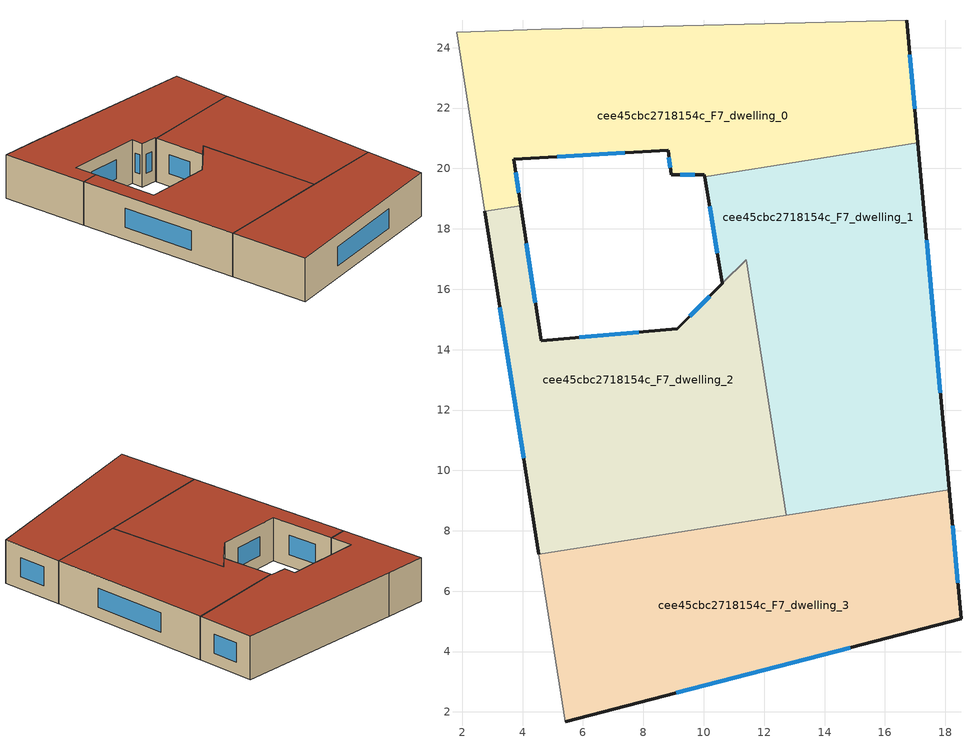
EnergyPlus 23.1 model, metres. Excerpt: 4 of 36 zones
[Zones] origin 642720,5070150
cee45cbc2718154c_F7_dwelling_0
 floor to cee45cbc2718154c_F6_dwelling_0 (EU_floor_Construction): 16.72,24.9 17.09,20.84 10.03,19.73 10.02,19.8 8.92,19.8 8.82,20.6 3.71,20.3 3.94,18.77 2.75,18.58 1.81,24.5 4.61,24.6 z21
 wall outside (EU_wall_Construction): 3.94,18.77 3.71,20.3 8.82,20.6 8.92,19.8 10.02,19.8 10.03,19.73 / 17.09,20.84 16.72,24.9 z21:24
 wall to cee45cbc2718154c_F7_dwelling_2 (EU_wall_Construction): 2.75,18.58 3.94,18.77 z21:24
 wall adiabatic (EU_wall_Construction): 16.72,24.9 4.61,24.6 1.81,24.5 2.75,18.58 z21:24
 wall to cee45cbc2718154c_F7_dwelling_1 (EU_wall_Construction): 10.03,19.73 17.09,20.84 z21:24
 window (EU_Window_Construction): 9.23,19.8 9.71,19.8 / 8.85,20.37 8.89,20.02 / 5.14,20.38 7.39,20.51 / 3.88,19.2 3.78,19.87 / 16.99,21.98 16.83,23.76 z21.84:23.16
 roof outside (EU_roof_Construction): 17.09,20.84 16.72,24.9 4.61,24.6 1.81,24.5 2.75,18.58 3.94,18.77 3.71,20.3 8.82,20.6 8.92,19.8 10.02,19.8 10.03,19.73 z24
cee45cbc2718154c_F7_dwelling_1
 floor to cee45cbc2718154c_F6_dwelling_1 (EU_floor_Construction): 17.09,20.84 18.13,9.36 12.73,8.51 11.4,16.97 10.61,16.19 10.03,19.73 z21
 wall outside (EU_wall_Construction): 10.03,19.73 10.62,16.19 / 18.13,9.36 17.09,20.84 z21:24
 wall to cee45cbc2718154c_F7_dwelling_2 (EU_wall_Construction): 10.62,16.19 11.4,16.97 12.73,8.51 z21:24
 wall to cee45cbc2718154c_F7_dwelling_3 (EU_wall_Construction): 12.73,8.51 18.13,9.36 z21:24
 window (EU_Window_Construction): 10.19,18.74 10.45,17.19 / 17.84,12.58 17.38,17.63 z21.84:23.16
 roof outside (EU_roof_Construction): 18.13,9.36 17.09,20.84 10.03,19.73 10.62,16.19 11.4,16.97 12.73,8.51 z24
cee45cbc2718154c_F7_dwelling_2
 floor to cee45cbc2718154c_F6_dwelling_2 (EU_floor_Construction): 11.4,16.97 12.73,8.51 4.54,7.22 2.75,18.58 3.94,18.77 4.61,14.29 9.11,14.69 10.62,16.19 z21
 wall outside (EU_wall_Construction): 2.75,18.58 4.54,7.22 / 10.62,16.19 9.11,14.69 4.61,14.29 3.94,18.77 z21:24
 wall to cee45cbc2718154c_F7_dwelling_3 (EU_wall_Construction): 4.54,7.22 12.73,8.51 z21:24
 window (EU_Window_Construction): 4.42,15.55 4.13,17.52 / 7.85,14.58 5.87,14.41 / 3.25,15.4 4.04,10.4 / 10.2,15.77 9.54,15.11 z21.84:23.16
 roof outside (EU_roof_Construction): 12.73,8.51 11.4,16.97 10.62,16.19 9.11,14.69 4.61,14.29 3.94,18.77 2.75,18.58 4.54,7.22 z24
cee45cbc2718154c_F7_dwelling_3
 floor to cee45cbc2718154c_F6_dwelling_3 (EU_floor_Construction): 18.13,9.36 18.52,5.08 5.41,1.68 4.54,7.22 z21
 wall outside (EU_wall_Construction): 5.41,1.68 18.52,5.08 18.13,9.36 z21:24
 wall adiabatic (EU_wall_Construction): 4.54,7.22 5.41,1.68 z21:24
 window (EU_Window_Construction): 18.41,6.28 18.24,8.16 / 9.08,2.64 14.85,4.13 z21.84:23.16
 roof outside (EU_roof_Construction): 18.52,5.08 18.13,9.36 4.54,7.22 5.41,1.68 z24
[Building]
EU S2 Campaign: North Axis=0; Terrain=City; Solar Distribution=FullExterior
[Site:Location]
Lyon-Bron: Latitude=45.75; Longitude=5; Time Zone=1; Elevation=198
[SizingPeriod:WeatherFileDays]
AnnualSizingPeriod: Begin Month=1; Begin Day of Month=1; End Month=12; End Day of Month=31; Day of Week for Start Day=Monday; Use Weather File Daylight Saving Period=No; Use Weather File Rain and Snow Indicators=No
[MATERIAL]
EU_InternalMass_Material: Roughness=MediumRough; Thickness=0.1; Conductivity=1; Density=1800; Specific Heat=900; Thermal Absorptance=0.9; Solar Absorptance=0.7; Visible Absorptance=0.7
[MATERIAL:NOMASS] Roughness=MediumRough; Thermal Absorptance=0.9; Solar Absorptance=0.7; Visible Absorptance=0.7
Name | Thermal Resistance
EU_wall_NoMass | 0.776494
EU_roof_NoMass | 0.486893
EU_floor_NoMass | 0.421597
[WINDOWMATERIAL:SIMPLEGLAZINGSYSTEM]
EU_Window_SimpleGlazing: UFactor=4.24961; Solar Heat Gain Coefficient=0.83; Visible Transmittance=0.83
[CONSTRUCTION]
EU_wall_Construction: EU_wall_NoMass
EU_roof_Construction: EU_roof_NoMass
EU_floor_Construction: EU_floor_NoMass
EU_Window_Construction: EU_Window_SimpleGlazing
EU_InternalMass_Construction: EU_InternalMass_Material
[ZONE] Type=1; Multiplier=1; Ceiling Height=autocalculate; Floor Area=autocalculate; Part of Total Floor Area=Yes
Name | Volume
cee45cbc2718154c_F7_dwelling_0 | 201.743
cee45cbc2718154c_F7_dwelling_1 | 210.674
cee45cbc2718154c_F7_dwelling_2 | 192.82
cee45cbc2718154c_F7_dwelling_3 | 201.731
[INTERNALMASS] Construction=EU_InternalMass_Construction
Name | Zone or ZoneList | Surface Area
cee45cbc2718154c_F7_dwelling_0_EU_InternalMass | cee45cbc2718154c_F7_dwelling_0 | 67.2484
cee45cbc2718154c_F7_dwelling_1_EU_InternalMass | cee45cbc2718154c_F7_dwelling_1 | 70.2243
cee45cbc2718154c_F7_dwelling_2_EU_InternalMass | cee45cbc2718154c_F7_dwelling_2 | 64.2803
cee45cbc2718154c_F7_dwelling_3_EU_InternalMass | cee45cbc2718154c_F7_dwelling_3 | 67.2437
[OTHEREQUIPMENT] Fuel Type=Electricity; Design Level Calculation Method=Watts/Area; Power per Zone Floor Area=1; Fraction Latent=0; Fraction Radiant=0; Fraction Lost=0; Carbon Dioxide Generation Rate=0; EndUse Subcategory=EU_Step8_InternalGains
Name | Zone or ZoneList or Space or SpaceList | Schedule
EU_Step8_InternalGain_cee45cbc2718154c_F7_dwelling_0_f000 | cee45cbc2718154c_F7_dwelling_0 | EU_Step8_GainSchedule_cee45cbc2718154c_F7_dwelling_0_f000
EU_Step8_InternalGain_cee45cbc2718154c_F7_dwelling_1_f000 | cee45cbc2718154c_F7_dwelling_1 | EU_Step8_GainSchedule_cee45cbc2718154c_F7_dwelling_1_f000
EU_Step8_InternalGain_cee45cbc2718154c_F7_dwelling_2_f000 | cee45cbc2718154c_F7_dwelling_2 | EU_Step8_GainSchedule_cee45cbc2718154c_F7_dwelling_2_f000
EU_Step8_InternalGain_cee45cbc2718154c_F7_dwelling_3_f000 | cee45cbc2718154c_F7_dwelling_3 | EU_Step8_GainSchedule_cee45cbc2718154c_F7_dwelling_3_f000
[ZONEVENTILATION:DESIGNFLOWRATE] Schedule=EU_AlwaysOn; Design Flow Rate Calculation Method=AirChanges/Hour; Air Changes per Hour=0.693814; Ventilation Type=Natural; Fan Pressure Rise=0; Fan Total Efficiency=1; Constant Term Coefficient=1; Temperature Term Coefficient=0; Velocity Term Coefficient=0; Velocity Squared Term Coefficient=0; Minimum Indoor Temperature=-100; Maximum Indoor Temperature=100; Delta Temperature=-100; Minimum Outdoor Temperature=-100; Maximum Outdoor Temperature=100; Maximum Wind Speed=40
Name | Zone or ZoneList or Space or SpaceList
EU_ConstantAir_cee45cbc2718154c_F7_dwelling_0 | cee45cbc2718154c_F7_dwelling_0
EU_ConstantAir_cee45cbc2718154c_F7_dwelling_1 | cee45cbc2718154c_F7_dwelling_1
EU_ConstantAir_cee45cbc2718154c_F7_dwelling_2 | cee45cbc2718154c_F7_dwelling_2
EU_ConstantAir_cee45cbc2718154c_F7_dwelling_3 | cee45cbc2718154c_F7_dwelling_3
[HVACTEMPLATE:THERMOSTAT] Constant Heating Setpoint=20; Constant Cooling Setpoint=50
EU_HeatOnly_cee45cbc2718154c_F0_dwelling_0; EU_HeatOnly_cee45cbc2718154c_F0_dwelling_1; EU_HeatOnly_cee45cbc2718154c_F0_dwelling_2; EU_HeatOnly_cee45cbc2718154c_F0_dwelling_3; EU_HeatOnly_cee45cbc2718154c_F0_dwelling_4; EU_HeatOnly_cee45cbc2718154c_F1_dwelling_0; EU_HeatOnly_cee45cbc2718154c_F1_dwelling_1; EU_HeatOnly_cee45cbc2718154c_F1_dwelling_2; EU_HeatOnly_cee45cbc2718154c_F1_dwelling_3; EU_HeatOnly_cee45cbc2718154c_F1_dwelling_4; EU_HeatOnly_cee45cbc2718154c_F2_dwelling_0; EU_HeatOnly_cee45cbc2718154c_F2_dwelling_1; EU_HeatOnly_cee45cbc2718154c_F2_dwelling_2; EU_HeatOnly_cee45cbc2718154c_F2_dwelling_3; EU_HeatOnly_cee45cbc2718154c_F2_dwelling_4; EU_HeatOnly_cee45cbc2718154c_F3_dwelling_0; EU_HeatOnly_cee45cbc2718154c_F3_dwelling_1; EU_HeatOnly_cee45cbc2718154c_F3_dwelling_2; EU_HeatOnly_cee45cbc2718154c_F3_dwelling_3; EU_HeatOnly_cee45cbc2718154c_F3_dwelling_4; EU_HeatOnly_cee45cbc2718154c_F4_dwelling_0; EU_HeatOnly_cee45cbc2718154c_F4_dwelling_1; EU_HeatOnly_cee45cbc2718154c_F4_dwelling_2; EU_HeatOnly_cee45cbc2718154c_F4_dwelling_3; EU_HeatOnly_cee45cbc2718154c_F5_dwelling_0; EU_HeatOnly_cee45cbc2718154c_F5_dwelling_1; EU_HeatOnly_cee45cbc2718154c_F5_dwelling_2; EU_HeatOnly_cee45cbc2718154c_F5_dwelling_3; EU_HeatOnly_cee45cbc2718154c_F6_dwelling_0; EU_HeatOnly_cee45cbc2718154c_F6_dwelling_1; EU_HeatOnly_cee45cbc2718154c_F6_dwelling_2; EU_HeatOnly_cee45cbc2718154c_F6_dwelling_3; EU_HeatOnly_cee45cbc2718154c_F7_dwelling_0; EU_HeatOnly_cee45cbc2718154c_F7_dwelling_1; EU_HeatOnly_cee45cbc2718154c_F7_dwelling_2; EU_HeatOnly_cee45cbc2718154c_F7_dwelling_3
[HVACTEMPLATE:ZONE:IDEALLOADSAIRSYSTEM] System Availability Schedule=EU_AlwaysOn; Maximum Heating Supply Air Temperature=50; Minimum Cooling Supply Air Temperature=13; Maximum Heating Supply Air Humidity Ratio=0.0156; Minimum Cooling Supply Air Humidity Ratio=0.0077; Heating Limit=NoLimit; Cooling Limit=NoLimit; Heating Availability Schedule=EU_AlwaysOn; Cooling Availability Schedule=EU_CoolingOff; Dehumidification Control Type=ConstantSensibleHeatRatio; Cooling Sensible Heat Ratio=0.7; Dehumidification Setpoint=60; Humidification Control Type=None; Humidification Setpoint=30; Outdoor Air Method=None; Outdoor Air Flow Rate per Person=0.00944; Outdoor Air Flow Rate per Zone Floor Area=0; Outdoor Air Flow Rate per Zone=0; Demand Controlled Ventilation Type=None; Outdoor Air Economizer Type=NoEconomizer; Heat Recovery Type=None; Sensible Heat Recovery Effectiveness=0.7; Latent Heat Recovery Effectiveness=0.65
Name | Template Thermostat
cee45cbc2718154c_F7_dwelling_0 | EU_HeatOnly_cee45cbc2718154c_F7_dwelling_0
cee45cbc2718154c_F7_dwelling_1 | EU_HeatOnly_cee45cbc2718154c_F7_dwelling_1
cee45cbc2718154c_F7_dwelling_2 | EU_HeatOnly_cee45cbc2718154c_F7_dwelling_2
cee45cbc2718154c_F7_dwelling_3 | EU_HeatOnly_cee45cbc2718154c_F7_dwelling_3
[SIZING:ZONE] Zone Cooling Design Supply Air Temperature Input Method=SupplyAirTemperature; Zone Cooling Design Supply Air Temperature=13; Zone Heating Design Supply Air Temperature Input Method=SupplyAirTemperature; Zone Heating Design Supply Air Temperature=50; Zone Cooling Design Supply Air Humidity Ratio=0.008; Zone Heating Design Supply Air Humidity Ratio=0.008; Cooling Design Air Flow Method=DesignDay; Cooling Design Air Flow Rate=0; Cooling Minimum Air Flow per Zone Floor Area=0.000762; Cooling Minimum Air Flow=0; Cooling Minimum Air Flow Fraction=0.2; Heating Design Air Flow Method=DesignDay; Heating Design Air Flow Rate=0; Heating Maximum Air Flow per Zone Floor Area=0.002032; Heating Maximum Air Flow=0.141576; Heating Maximum Air Flow Fraction=0.3; Account for Dedicated Outdoor Air System=No; Dedicated Outdoor Air System Control Strategy=NeutralSupplyAir; Dedicated Outdoor Air Low Setpoint Temperature for Design=autosize; Dedicated Outdoor Air High Setpoint Temperature for Design=autosize; Zone Load Sizing Method=Sensible Load Only No Latent Load; Zone Latent Cooling Design Supply Air Humidity Ratio Input Method=HumidityRatioDifference; Zone Cooling Design Supply Air Humidity Ratio Difference=0.005; Zone Latent Heating Design Supply Air Humidity Ratio Input Method=HumidityRatioDifference; Zone Humidification Design Supply Air Humidity Ratio Difference=0.005
cee45cbc2718154c_F7_dwelling_0; cee45cbc2718154c_F7_dwelling_1; cee45cbc2718154c_F7_dwelling_2; cee45cbc2718154c_F7_dwelling_3
[SCHEDULE:CONSTANT]
Name | Hourly Value
EU_AlwaysOn | 1
EU_CoolingOff | 0
[SCHEDULE:FILE] Column Number=1; Rows to Skip at Top=0; Number of Hours of Data=8760; Column Separator=Comma; Interpolate to Timestep=No; Minutes per Item=60; Adjust Schedule for Daylight Savings=Yes
Name | File
EU_Step8_GainSchedule_cee45cbc2718154c_F7_dwelling_0_f000 | ../../schedules/cee45cbc2718154c/cee45cbc2718154c_F7_dwelling_0_f000_gain.csv
EU_Step8_GainSchedule_cee45cbc2718154c_F7_dwelling_1_f000 | ../../schedules/cee45cbc2718154c/cee45cbc2718154c_F7_dwelling_1_f000_gain.csv
EU_Step8_GainSchedule_cee45cbc2718154c_F7_dwelling_2_f000 | ../../schedules/cee45cbc2718154c/cee45cbc2718154c_F7_dwelling_2_f000_gain.csv
EU_Step8_GainSchedule_cee45cbc2718154c_F7_dwelling_3_f000 | ../../schedules/cee45cbc2718154c/cee45cbc2718154c_F7_dwelling_3_f000_gain.csv
